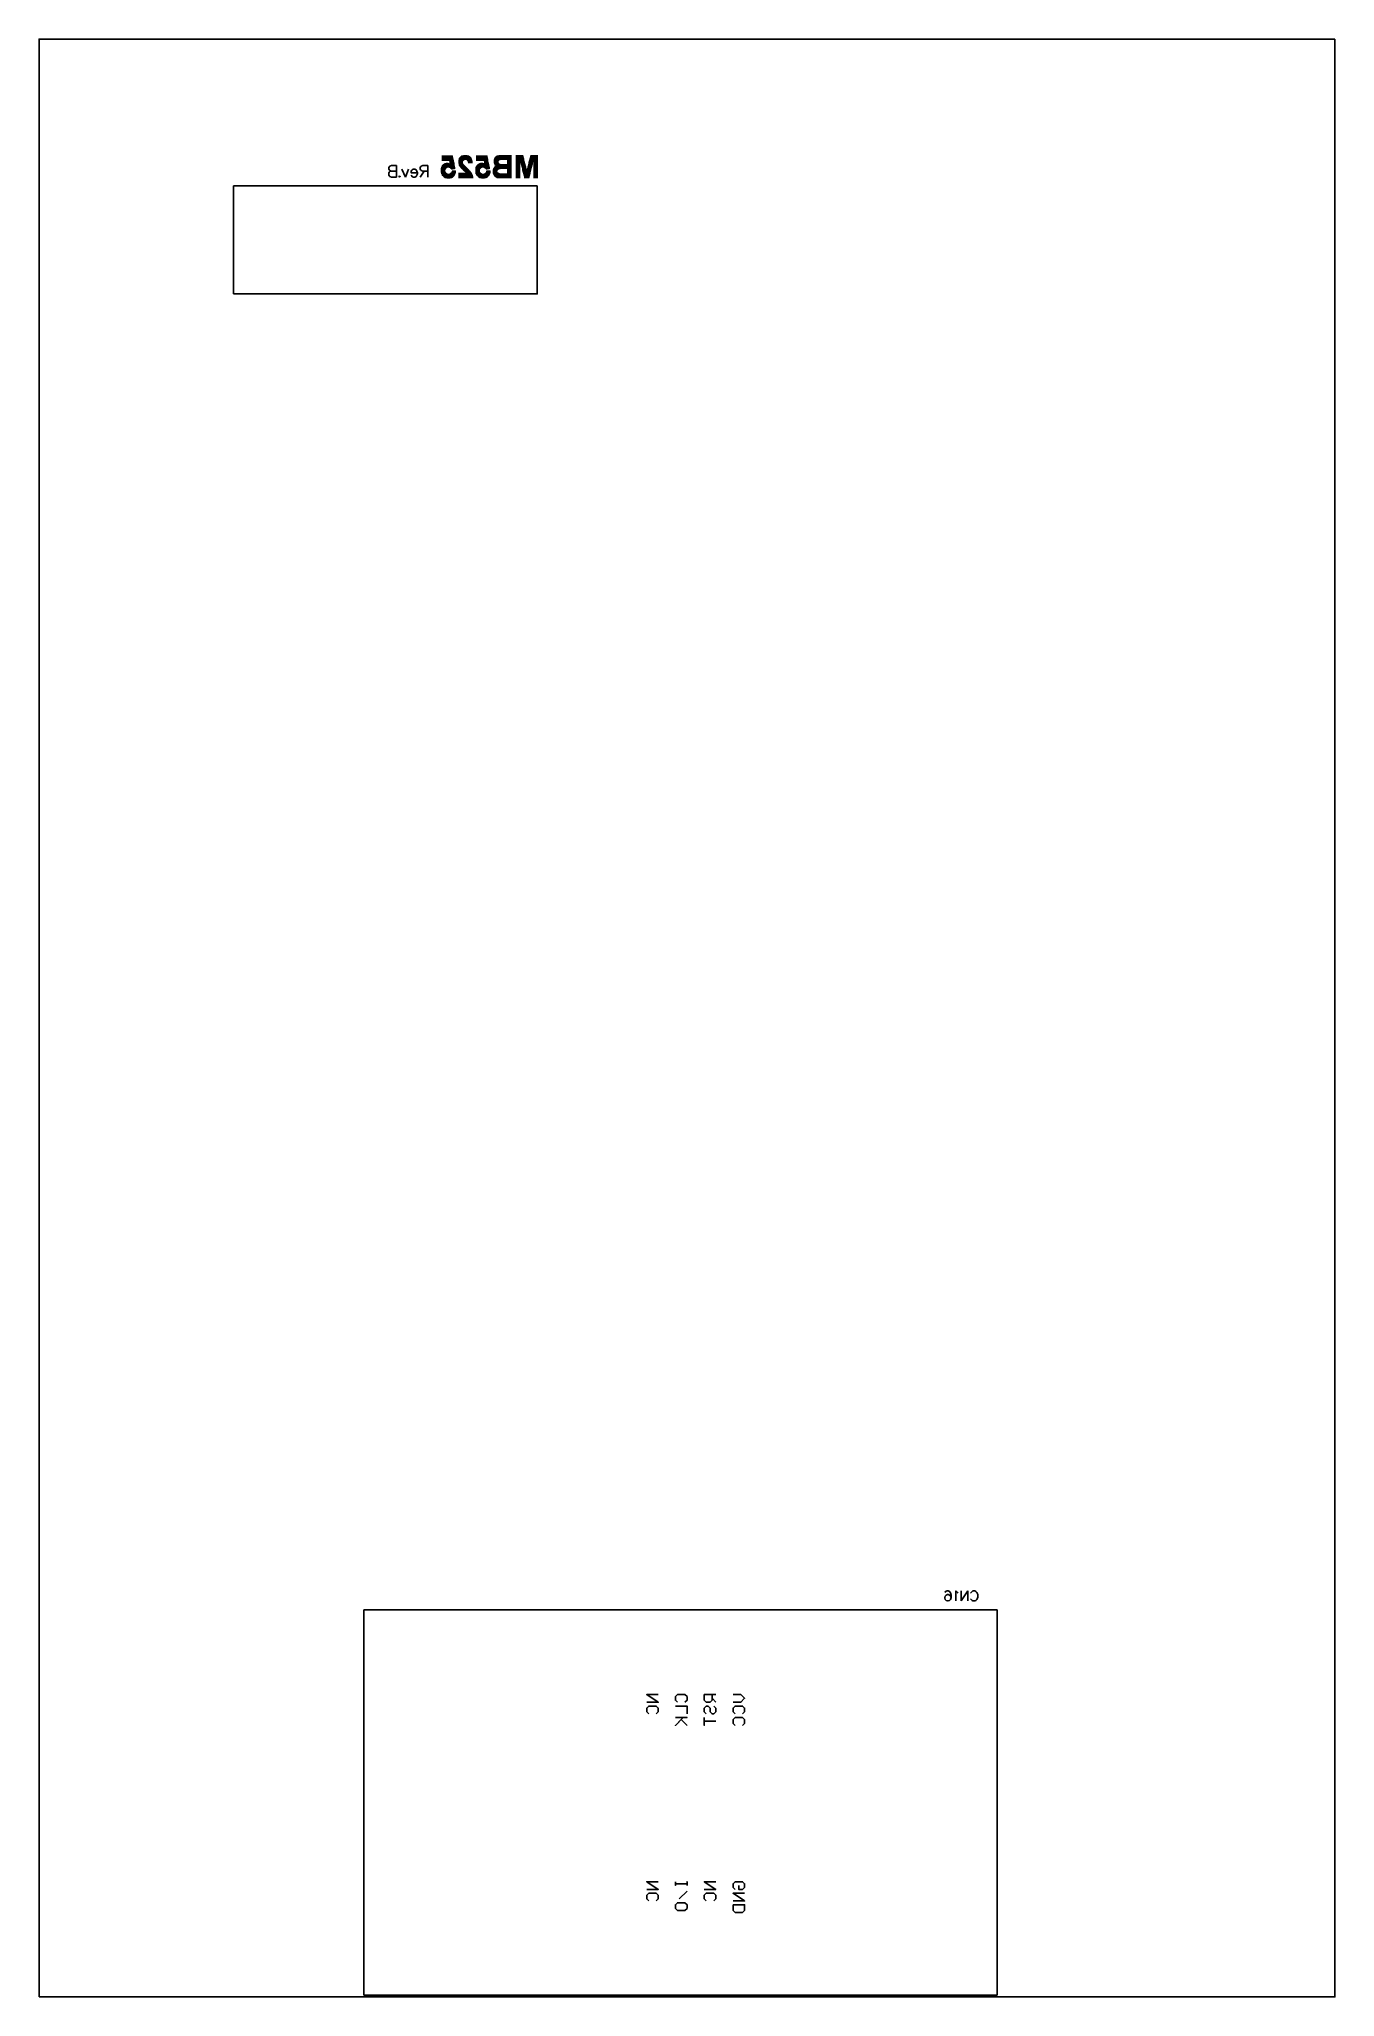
# Model space of a CAD drawing. Extents: x 38.15 to 42.65, y 50.2 to 57.
import ezdxf

# ---------------------------------------------------------------- set-up
doc = ezdxf.new("R2010")
doc.units = 0
doc.layers.add('gbo', color=2, linetype='CONTINUOUS')
doc.layers.add('gm1', color=3, linetype='CONTINUOUS')

msp = doc.modelspace()

# ---------------------------------------------------------------- linework, layer by layer
at = {"layer": 'gbo', "color": 2}
for points in [[(38.15, 50.2), (38.15, 57), (42.65, 57)], [(38.15, 50.2), (42.65, 50.2), (42.65, 57)], [(39.548, 56.594), (39.586, 56.594)], [(39.548, 56.593), (39.586, 56.593)], [(39.548, 56.592), (39.587, 56.592)], [(39.548, 56.591), (39.587, 56.591)], [(39.548, 56.59), (39.587, 56.59)], [(39.548, 56.589), (39.587, 56.589)], [(39.548, 56.588), (39.587, 56.588)], [(39.548, 56.587), (39.588, 56.587)], [(39.548, 56.586), (39.588, 56.586)], [(39.548, 56.585), (39.588, 56.585)], [(39.548, 56.584), (39.588, 56.584)], [(39.548, 56.583), (39.588, 56.583)], [(39.548, 56.582), (39.589, 56.582)], [(39.548, 56.581), (39.589, 56.581)], [(39.548, 56.58), (39.589, 56.58)], [(39.574, 56.579), (39.589, 56.579)], [(39.574, 56.578), (39.589, 56.578)], [(39.575, 56.577), (39.59, 56.577)], [(39.575, 56.576), (39.59, 56.576)], [(39.606, 56.579), (39.623, 56.579)], [(39.606, 56.578), (39.622, 56.578)], [(39.606, 56.577), (39.622, 56.577)], [(39.606, 56.576), (39.621, 56.576)], [(39.607, 56.582), (39.627, 56.582)], [(39.607, 56.581), (39.625, 56.581)], [(39.607, 56.58), (39.624, 56.58)], [(39.608, 56.584), (39.652, 56.584)], [(39.608, 56.583), (39.652, 56.583)], [(39.609, 56.586), (39.651, 56.586)], [(39.609, 56.585), (39.651, 56.585)], [(39.61, 56.587), (39.65, 56.587)], [(39.611, 56.588), (39.649, 56.588)], [(39.612, 56.589), (39.648, 56.589)], [(39.613, 56.59), (39.647, 56.59)], [(39.614, 56.591), (39.646, 56.591)], [(39.616, 56.592), (39.644, 56.592)], [(39.617, 56.593), (39.642, 56.593)], [(39.62, 56.594), (39.64, 56.594)], [(39.624, 56.595), (39.636, 56.595)], [(39.634, 56.582), (39.653, 56.582)], [(39.636, 56.581), (39.653, 56.581)], [(39.637, 56.58), (39.653, 56.58)], [(39.638, 56.579), (39.654, 56.579)], [(39.638, 56.578), (39.654, 56.578)], [(39.639, 56.577), (39.654, 56.577)], [(39.639, 56.576), (39.654, 56.576)], [(39.668, 56.594), (39.706, 56.594)], [(39.668, 56.593), (39.706, 56.593)], [(39.668, 56.592), (39.707, 56.592)], [(39.668, 56.591), (39.707, 56.591)], [(39.668, 56.59), (39.707, 56.59)], [(39.668, 56.589), (39.707, 56.589)], [(39.668, 56.588), (39.707, 56.588)], [(39.668, 56.587), (39.708, 56.587)], [(39.668, 56.586), (39.708, 56.586)], [(39.668, 56.585), (39.708, 56.585)], [(39.668, 56.584), (39.708, 56.584)], [(39.668, 56.583), (39.708, 56.583)], [(39.668, 56.582), (39.709, 56.582)], [(39.668, 56.581), (39.709, 56.581)], [(39.668, 56.58), (39.709, 56.58)], [(39.694, 56.579), (39.709, 56.579)], [(39.694, 56.578), (39.709, 56.578)], [(39.695, 56.577), (39.71, 56.577)], [(39.695, 56.576), (39.71, 56.576)], [(39.729, 56.58), (39.747, 56.58)], [(39.729, 56.579), (39.746, 56.579)], [(39.729, 56.578), (39.745, 56.578)], [(39.729, 56.577), (39.745, 56.577)], [(39.729, 56.576), (39.744, 56.576)], [(39.73, 56.583), (39.79, 56.583)], [(39.73, 56.582), (39.751, 56.582)], [(39.73, 56.581), (39.748, 56.581)], [(39.731, 56.585), (39.79, 56.585)], [(39.731, 56.584), (39.79, 56.584)], [(39.732, 56.586), (39.79, 56.586)], [(39.733, 56.588), (39.79, 56.588)], [(39.733, 56.587), (39.79, 56.587)], [(39.734, 56.589), (39.79, 56.589)], [(39.735, 56.59), (39.79, 56.59)], [(39.737, 56.591), (39.79, 56.591)], [(39.738, 56.592), (39.79, 56.592)], [(39.74, 56.593), (39.79, 56.593)], [(39.742, 56.594), (39.79, 56.594)], [(39.747, 56.595), (39.79, 56.595)], [(39.775, 56.582), (39.79, 56.582)], [(39.775, 56.581), (39.79, 56.581)], [(39.775, 56.58), (39.79, 56.58)], [(39.775, 56.579), (39.79, 56.579)], [(39.775, 56.578), (39.79, 56.578)], [(39.775, 56.577), (39.79, 56.577)], [(39.775, 56.576), (39.79, 56.576)], [(39.805, 56.595), (39.831, 56.595)], [(39.805, 56.594), (39.831, 56.594)], [(39.805, 56.593), (39.831, 56.593)], [(39.805, 56.592), (39.831, 56.592)], [(39.805, 56.591), (39.832, 56.591)], [(39.805, 56.59), (39.832, 56.59)], [(39.805, 56.589), (39.832, 56.589)], [(39.805, 56.588), (39.832, 56.588)], [(39.805, 56.587), (39.833, 56.587)], [(39.805, 56.586), (39.833, 56.586)], [(39.805, 56.585), (39.833, 56.585)], [(39.805, 56.584), (39.833, 56.584)], [(39.805, 56.583), (39.834, 56.583)], [(39.805, 56.582), (39.834, 56.582)], [(39.805, 56.581), (39.834, 56.581)], [(39.805, 56.58), (39.834, 56.58)], [(39.805, 56.579), (39.82, 56.579)], [(39.805, 56.578), (39.82, 56.578)], [(39.805, 56.577), (39.82, 56.577)], [(39.805, 56.576), (39.82, 56.576)], [(39.821, 56.579), (39.835, 56.579)], [(39.821, 56.578), (39.835, 56.578)], [(39.821, 56.577), (39.835, 56.577)], [(39.821, 56.576), (39.835, 56.576)], [(39.852, 56.579), (39.866, 56.579)], [(39.852, 56.578), (39.866, 56.578)], [(39.852, 56.577), (39.866, 56.577)], [(39.852, 56.576), (39.866, 56.576)], [(39.853, 56.583), (39.882, 56.583)], [(39.853, 56.582), (39.882, 56.582)], [(39.853, 56.581), (39.882, 56.581)], [(39.853, 56.58), (39.882, 56.58)], [(39.854, 56.587), (39.882, 56.587)], [(39.854, 56.586), (39.882, 56.586)], [(39.854, 56.585), (39.882, 56.585)], [(39.854, 56.584), (39.882, 56.584)], [(39.855, 56.591), (39.882, 56.591)], [(39.855, 56.59), (39.882, 56.59)], [(39.855, 56.589), (39.882, 56.589)], [(39.855, 56.588), (39.882, 56.588)], [(39.856, 56.595), (39.882, 56.595)], [(39.856, 56.594), (39.882, 56.594)], [(39.856, 56.593), (39.882, 56.593)], [(39.856, 56.592), (39.882, 56.592)], [(39.867, 56.579), (39.882, 56.579)], [(39.867, 56.578), (39.882, 56.578)], [(39.867, 56.577), (39.882, 56.577)], [(39.867, 56.576), (39.882, 56.576)], [(39.391, 56.561), (39.374, 56.561), (39.368, 56.559), (39.366, 56.557), (39.364, 56.553), (39.364, 56.55), (39.366, 56.546), (39.368, 56.544), (39.374, 56.542)], [(39.391, 56.542), (39.374, 56.542), (39.368, 56.54), (39.366, 56.538), (39.364, 56.534), (39.364, 56.529), (39.366, 56.525), (39.368, 56.523), (39.374, 56.521), (39.391, 56.521)], [(39.391, 56.561), (39.391, 56.521)], [(39.402, 56.525), (39.404, 56.523), (39.402, 56.521), (39.4, 56.523), (39.402, 56.525)], [(39.41, 56.548), (39.422, 56.521)], [(39.433, 56.548), (39.422, 56.521)], [(39.464, 56.536), (39.442, 56.536), (39.442, 56.54), (39.443, 56.544), (39.445, 56.546), (39.449, 56.548), (39.455, 56.548), (39.459, 56.546), (39.462, 56.542), (39.464, 56.536), (39.464, 56.532), (39.462, 56.527), (39.459, 56.523), (39.455, 56.521), (39.449, 56.521), (39.445, 56.523), (39.442, 56.527)], [(39.5, 56.561), (39.483, 56.561), (39.477, 56.559), (39.475, 56.557), (39.473, 56.553), (39.473, 56.55), (39.475, 56.546), (39.477, 56.544), (39.483, 56.542), (39.5, 56.542)], [(39.487, 56.542), (39.473, 56.521)], [(39.5, 56.561), (39.5, 56.521)], [(39.545, 56.549), (39.561, 56.549)], [(39.545, 56.548), (39.561, 56.548)], [(39.545, 56.547), (39.56, 56.547)], [(39.545, 56.546), (39.56, 56.546)], [(39.545, 56.545), (39.56, 56.545)], [(39.545, 56.544), (39.56, 56.544)], [(39.545, 56.543), (39.56, 56.543)], [(39.545, 56.542), (39.56, 56.542)], [(39.545, 56.541), (39.56, 56.541)], [(39.545, 56.54), (39.56, 56.54)], [(39.545, 56.539), (39.56, 56.539)], [(39.546, 56.553), (39.564, 56.553)], [(39.546, 56.552), (39.563, 56.552)], [(39.546, 56.551), (39.562, 56.551)], [(39.546, 56.55), (39.561, 56.55)], [(39.546, 56.538), (39.561, 56.538)], [(39.546, 56.537), (39.561, 56.537)], [(39.546, 56.536), (39.562, 56.536)], [(39.546, 56.535), (39.562, 56.535)], [(39.547, 56.555), (39.567, 56.555)], [(39.547, 56.554), (39.565, 56.554)], [(39.547, 56.534), (39.563, 56.534)], [(39.547, 56.533), (39.564, 56.533)], [(39.548, 56.557), (39.594, 56.557)], [(39.548, 56.556), (39.594, 56.556)], [(39.548, 56.532), (39.566, 56.532)], [(39.548, 56.531), (39.568, 56.531)], [(39.549, 56.559), (39.593, 56.559)], [(39.549, 56.558), (39.594, 56.558)], [(39.549, 56.53), (39.594, 56.53)], [(39.549, 56.529), (39.593, 56.529)], [(39.55, 56.56), (39.593, 56.56)], [(39.55, 56.528), (39.593, 56.528)], [(39.551, 56.561), (39.593, 56.561)], [(39.551, 56.527), (39.592, 56.527)], [(39.552, 56.562), (39.593, 56.562)], [(39.552, 56.526), (39.591, 56.526)], [(39.553, 56.563), (39.593, 56.563)], [(39.553, 56.525), (39.59, 56.525)], [(39.554, 56.564), (39.592, 56.564)], [(39.554, 56.524), (39.589, 56.524)], [(39.555, 56.523), (39.588, 56.523)], [(39.556, 56.565), (39.592, 56.565)], [(39.556, 56.522), (39.587, 56.522)], [(39.557, 56.566), (39.576, 56.566)], [(39.558, 56.521), (39.585, 56.521)], [(39.559, 56.567), (39.574, 56.567)], [(39.559, 56.52), (39.583, 56.52)], [(39.562, 56.519), (39.581, 56.519)], [(39.563, 56.568), (39.571, 56.568)], [(39.566, 56.518), (39.577, 56.518)], [(39.574, 56.555), (39.594, 56.555)], [(39.575, 56.575), (39.59, 56.575)], [(39.575, 56.574), (39.59, 56.574)], [(39.575, 56.573), (39.59, 56.573)], [(39.575, 56.531), (39.594, 56.531)], [(39.576, 56.572), (39.591, 56.572)], [(39.576, 56.571), (39.591, 56.571)], [(39.576, 56.57), (39.591, 56.57)], [(39.576, 56.569), (39.591, 56.569)], [(39.577, 56.568), (39.592, 56.568)], [(39.577, 56.567), (39.592, 56.567)], [(39.577, 56.566), (39.592, 56.566)], [(39.577, 56.554), (39.594, 56.554)], [(39.578, 56.553), (39.595, 56.553)], [(39.578, 56.532), (39.595, 56.532)], [(39.579, 56.533), (39.595, 56.533)], [(39.58, 56.552), (39.595, 56.552)], [(39.58, 56.534), (39.595, 56.534)], [(39.581, 56.551), (39.593, 56.551)], [(39.581, 56.535), (39.596, 56.535)], [(39.582, 56.55), (39.586, 56.55)], [(39.582, 56.537), (39.596, 56.537)], [(39.582, 56.536), (39.596, 56.536)], [(39.583, 56.539), (39.597, 56.539)], [(39.583, 56.538), (39.597, 56.538)], [(39.584, 56.542), (39.588, 56.542)], [(39.584, 56.541), (39.596, 56.541)], [(39.584, 56.54), (39.597, 56.54)], [(39.606, 56.575), (39.621, 56.575)], [(39.606, 56.574), (39.621, 56.574)], [(39.606, 56.573), (39.621, 56.573)], [(39.606, 56.572), (39.621, 56.572)], [(39.606, 56.571), (39.621, 56.571)], [(39.606, 56.57), (39.621, 56.57)], [(39.606, 56.533), (39.652, 56.533)], [(39.606, 56.532), (39.653, 56.532)], [(39.606, 56.531), (39.653, 56.531)], [(39.606, 56.53), (39.654, 56.53)], [(39.606, 56.529), (39.654, 56.529)], [(39.606, 56.528), (39.655, 56.528)], [(39.606, 56.527), (39.655, 56.527)], [(39.606, 56.526), (39.655, 56.526)], [(39.606, 56.525), (39.656, 56.525)], [(39.606, 56.524), (39.656, 56.524)], [(39.606, 56.523), (39.656, 56.523)], [(39.606, 56.522), (39.656, 56.522)], [(39.606, 56.521), (39.657, 56.521)], [(39.606, 56.52), (39.657, 56.52)], [(39.606, 56.519), (39.657, 56.519)], [(39.607, 56.569), (39.621, 56.569)], [(39.607, 56.568), (39.622, 56.568)], [(39.607, 56.567), (39.622, 56.567)], [(39.607, 56.566), (39.623, 56.566)], [(39.608, 56.565), (39.623, 56.565)], [(39.608, 56.564), (39.624, 56.564)], [(39.609, 56.563), (39.624, 56.563)], [(39.609, 56.562), (39.625, 56.562)], [(39.61, 56.561), (39.626, 56.561)], [(39.61, 56.56), (39.627, 56.56)], [(39.611, 56.559), (39.628, 56.559)], [(39.612, 56.558), (39.629, 56.558)], [(39.612, 56.557), (39.63, 56.557)], [(39.613, 56.556), (39.631, 56.556)], [(39.614, 56.555), (39.632, 56.555)], [(39.615, 56.554), (39.633, 56.554)], [(39.616, 56.553), (39.634, 56.553)], [(39.617, 56.552), (39.635, 56.552)], [(39.618, 56.551), (39.636, 56.551)], [(39.619, 56.55), (39.637, 56.55)], [(39.62, 56.549), (39.638, 56.549)], [(39.621, 56.548), (39.639, 56.548)], [(39.622, 56.547), (39.64, 56.547)], [(39.623, 56.546), (39.641, 56.546)], [(39.624, 56.545), (39.642, 56.545)], [(39.625, 56.544), (39.643, 56.544)], [(39.626, 56.543), (39.644, 56.543)], [(39.628, 56.542), (39.645, 56.542)], [(39.629, 56.541), (39.646, 56.541)], [(39.63, 56.54), (39.647, 56.54)], [(39.631, 56.539), (39.648, 56.539)], [(39.632, 56.538), (39.648, 56.538)], [(39.633, 56.537), (39.649, 56.537)], [(39.634, 56.536), (39.65, 56.536)], [(39.634, 56.535), (39.651, 56.535)], [(39.635, 56.534), (39.651, 56.534)], [(39.639, 56.575), (39.655, 56.575)], [(39.64, 56.574), (39.655, 56.574)], [(39.64, 56.573), (39.655, 56.573)], [(39.64, 56.572), (39.655, 56.572)], [(39.64, 56.571), (39.645, 56.571)], [(39.665, 56.549), (39.681, 56.549)], [(39.665, 56.548), (39.681, 56.548)], [(39.665, 56.547), (39.68, 56.547)], [(39.665, 56.546), (39.68, 56.546)], [(39.665, 56.545), (39.68, 56.545)], [(39.665, 56.544), (39.68, 56.544)], [(39.665, 56.543), (39.68, 56.543)], [(39.665, 56.542), (39.68, 56.542)], [(39.665, 56.541), (39.68, 56.541)], [(39.665, 56.54), (39.68, 56.54)], [(39.665, 56.539), (39.68, 56.539)], [(39.666, 56.553), (39.684, 56.553)], [(39.666, 56.552), (39.683, 56.552)], [(39.666, 56.551), (39.682, 56.551)], [(39.666, 56.55), (39.681, 56.55)], [(39.666, 56.538), (39.681, 56.538)], [(39.666, 56.537), (39.681, 56.537)], [(39.666, 56.536), (39.682, 56.536)], [(39.666, 56.535), (39.682, 56.535)], [(39.667, 56.555), (39.687, 56.555)], [(39.667, 56.554), (39.685, 56.554)], [(39.667, 56.534), (39.683, 56.534)], [(39.667, 56.533), (39.684, 56.533)], [(39.668, 56.557), (39.714, 56.557)], [(39.668, 56.556), (39.714, 56.556)], [(39.668, 56.532), (39.686, 56.532)], [(39.668, 56.531), (39.688, 56.531)], [(39.669, 56.559), (39.713, 56.559)], [(39.669, 56.558), (39.714, 56.558)], [(39.669, 56.53), (39.714, 56.53)], [(39.669, 56.529), (39.713, 56.529)], [(39.67, 56.56), (39.713, 56.56)], [(39.67, 56.528), (39.713, 56.528)], [(39.671, 56.561), (39.713, 56.561)], [(39.671, 56.527), (39.712, 56.527)], [(39.672, 56.562), (39.713, 56.562)], [(39.672, 56.526), (39.711, 56.526)], [(39.673, 56.563), (39.713, 56.563)], [(39.673, 56.525), (39.71, 56.525)], [(39.674, 56.564), (39.712, 56.564)], [(39.674, 56.524), (39.709, 56.524)], [(39.675, 56.523), (39.708, 56.523)], [(39.676, 56.565), (39.712, 56.565)], [(39.676, 56.522), (39.707, 56.522)], [(39.677, 56.566), (39.696, 56.566)], [(39.678, 56.521), (39.705, 56.521)], [(39.679, 56.567), (39.694, 56.567)], [(39.679, 56.52), (39.703, 56.52)], [(39.682, 56.519), (39.701, 56.519)], [(39.683, 56.568), (39.691, 56.568)], [(39.686, 56.518), (39.697, 56.518)], [(39.694, 56.555), (39.714, 56.555)], [(39.695, 56.575), (39.71, 56.575)], [(39.695, 56.574), (39.71, 56.574)], [(39.695, 56.573), (39.71, 56.573)], [(39.695, 56.531), (39.714, 56.531)], [(39.696, 56.572), (39.711, 56.572)], [(39.696, 56.571), (39.711, 56.571)], [(39.696, 56.57), (39.711, 56.57)], [(39.696, 56.569), (39.711, 56.569)], [(39.697, 56.568), (39.712, 56.568)], [(39.697, 56.567), (39.712, 56.567)], [(39.697, 56.566), (39.712, 56.566)], [(39.697, 56.554), (39.714, 56.554)], [(39.698, 56.553), (39.715, 56.553)], [(39.698, 56.532), (39.715, 56.532)], [(39.699, 56.533), (39.715, 56.533)], [(39.7, 56.552), (39.715, 56.552)], [(39.7, 56.534), (39.715, 56.534)], [(39.701, 56.551), (39.713, 56.551)], [(39.701, 56.535), (39.716, 56.535)], [(39.702, 56.55), (39.706, 56.55)], [(39.702, 56.537), (39.716, 56.537)], [(39.702, 56.536), (39.716, 56.536)], [(39.703, 56.539), (39.717, 56.539)], [(39.703, 56.538), (39.717, 56.538)], [(39.704, 56.542), (39.708, 56.542)], [(39.704, 56.541), (39.716, 56.541)], [(39.704, 56.54), (39.717, 56.54)], [(39.726, 56.545), (39.742, 56.545)], [(39.726, 56.544), (39.741, 56.544)], [(39.726, 56.543), (39.741, 56.543)], [(39.726, 56.542), (39.741, 56.542)], [(39.726, 56.541), (39.741, 56.541)], [(39.726, 56.54), (39.741, 56.54)], [(39.726, 56.539), (39.741, 56.539)], [(39.726, 56.538), (39.741, 56.538)], [(39.726, 56.537), (39.742, 56.537)], [(39.726, 56.536), (39.742, 56.536)], [(39.727, 56.548), (39.744, 56.548)], [(39.727, 56.547), (39.743, 56.547)], [(39.727, 56.546), (39.742, 56.546)], [(39.727, 56.535), (39.743, 56.535)], [(39.727, 56.534), (39.744, 56.534)], [(39.727, 56.533), (39.746, 56.533)], [(39.728, 56.55), (39.747, 56.55)], [(39.728, 56.549), (39.745, 56.549)], [(39.728, 56.532), (39.749, 56.532)], [(39.728, 56.531), (39.79, 56.531)], [(39.729, 56.575), (39.744, 56.575)], [(39.729, 56.574), (39.744, 56.574)], [(39.729, 56.573), (39.744, 56.573)], [(39.729, 56.572), (39.744, 56.572)], [(39.729, 56.552), (39.79, 56.552)], [(39.729, 56.551), (39.751, 56.551)], [(39.729, 56.53), (39.79, 56.53)], [(39.729, 56.529), (39.79, 56.529)], [(39.73, 56.571), (39.744, 56.571)], [(39.73, 56.57), (39.745, 56.57)], [(39.73, 56.569), (39.745, 56.569)], [(39.73, 56.553), (39.79, 56.553)], [(39.73, 56.528), (39.79, 56.528)], [(39.731, 56.568), (39.746, 56.568)], [(39.731, 56.567), (39.747, 56.567)], [(39.731, 56.554), (39.79, 56.554)], [(39.731, 56.527), (39.79, 56.527)], [(39.731, 56.526), (39.79, 56.526)], [(39.732, 56.566), (39.749, 56.566)], [(39.732, 56.565), (39.751, 56.565)], [(39.732, 56.555), (39.79, 56.555)], [(39.732, 56.525), (39.79, 56.525)], [(39.733, 56.564), (39.79, 56.564)], [(39.733, 56.556), (39.79, 56.556)], [(39.733, 56.524), (39.79, 56.524)], [(39.734, 56.563), (39.79, 56.563)], [(39.735, 56.562), (39.79, 56.562)], [(39.735, 56.557), (39.79, 56.557)], [(39.735, 56.523), (39.79, 56.523)], [(39.736, 56.561), (39.79, 56.561)], [(39.736, 56.522), (39.79, 56.522)], [(39.737, 56.558), (39.79, 56.558)], [(39.738, 56.56), (39.79, 56.56)], [(39.738, 56.521), (39.79, 56.521)], [(39.739, 56.559), (39.79, 56.559)], [(39.74, 56.52), (39.79, 56.52)], [(39.746, 56.519), (39.79, 56.519)], [(39.775, 56.575), (39.79, 56.575)], [(39.775, 56.574), (39.79, 56.574)], [(39.775, 56.573), (39.79, 56.573)], [(39.775, 56.572), (39.79, 56.572)], [(39.775, 56.571), (39.79, 56.571)], [(39.775, 56.57), (39.79, 56.57)], [(39.775, 56.569), (39.79, 56.569)], [(39.775, 56.568), (39.79, 56.568)], [(39.775, 56.567), (39.79, 56.567)], [(39.775, 56.566), (39.79, 56.566)], [(39.775, 56.565), (39.79, 56.565)], [(39.775, 56.551), (39.79, 56.551)], [(39.775, 56.55), (39.79, 56.55)], [(39.775, 56.549), (39.79, 56.549)], [(39.775, 56.548), (39.79, 56.548)], [(39.775, 56.547), (39.79, 56.547)], [(39.775, 56.546), (39.79, 56.546)], [(39.775, 56.545), (39.79, 56.545)], [(39.775, 56.544), (39.79, 56.544)], [(39.775, 56.543), (39.79, 56.543)], [(39.775, 56.542), (39.79, 56.542)], [(39.775, 56.541), (39.79, 56.541)], [(39.775, 56.54), (39.79, 56.54)], [(39.775, 56.539), (39.79, 56.539)], [(39.775, 56.538), (39.79, 56.538)], [(39.775, 56.537), (39.79, 56.537)], [(39.775, 56.536), (39.79, 56.536)], [(39.775, 56.535), (39.79, 56.535)], [(39.775, 56.534), (39.79, 56.534)], [(39.775, 56.533), (39.79, 56.533)], [(39.775, 56.532), (39.79, 56.532)], [(39.805, 56.575), (39.82, 56.575)], [(39.805, 56.574), (39.82, 56.574)], [(39.805, 56.573), (39.82, 56.573)], [(39.805, 56.572), (39.82, 56.572)], [(39.805, 56.571), (39.82, 56.571)], [(39.805, 56.57), (39.82, 56.57)], [(39.805, 56.569), (39.82, 56.569)], [(39.805, 56.568), (39.82, 56.568)], [(39.805, 56.567), (39.82, 56.567)], [(39.805, 56.566), (39.82, 56.566)], [(39.805, 56.565), (39.82, 56.565)], [(39.805, 56.564), (39.82, 56.564)], [(39.805, 56.563), (39.82, 56.563)], [(39.805, 56.562), (39.82, 56.562)], [(39.805, 56.561), (39.82, 56.561)], [(39.805, 56.56), (39.82, 56.56)], [(39.805, 56.559), (39.82, 56.559)], [(39.805, 56.558), (39.82, 56.558)], [(39.805, 56.557), (39.82, 56.557)], [(39.805, 56.556), (39.82, 56.556)], [(39.805, 56.555), (39.82, 56.555)], [(39.805, 56.554), (39.82, 56.554)], [(39.805, 56.553), (39.82, 56.553)], [(39.805, 56.552), (39.82, 56.552)], [(39.805, 56.551), (39.82, 56.551)], [(39.805, 56.55), (39.82, 56.55)], [(39.805, 56.549), (39.82, 56.549)], [(39.805, 56.548), (39.82, 56.548)], [(39.805, 56.547), (39.82, 56.547)], [(39.805, 56.546), (39.82, 56.546)], [(39.805, 56.545), (39.82, 56.545)], [(39.805, 56.544), (39.82, 56.544)], [(39.805, 56.543), (39.82, 56.543)], [(39.805, 56.542), (39.82, 56.542)], [(39.805, 56.541), (39.82, 56.541)], [(39.805, 56.54), (39.82, 56.54)], [(39.805, 56.539), (39.82, 56.539)], [(39.805, 56.538), (39.82, 56.538)], [(39.805, 56.537), (39.82, 56.537)], [(39.805, 56.536), (39.82, 56.536)], [(39.805, 56.535), (39.82, 56.535)], [(39.805, 56.534), (39.82, 56.534)], [(39.805, 56.533), (39.82, 56.533)], [(39.805, 56.532), (39.82, 56.532)], [(39.805, 56.531), (39.82, 56.531)], [(39.805, 56.53), (39.82, 56.53)], [(39.805, 56.529), (39.82, 56.529)], [(39.805, 56.528), (39.82, 56.528)], [(39.805, 56.527), (39.82, 56.527)], [(39.805, 56.526), (39.82, 56.526)], [(39.805, 56.525), (39.82, 56.525)], [(39.805, 56.524), (39.82, 56.524)], [(39.805, 56.523), (39.82, 56.523)], [(39.805, 56.522), (39.82, 56.522)], [(39.805, 56.521), (39.82, 56.521)], [(39.805, 56.52), (39.82, 56.52)], [(39.805, 56.519), (39.82, 56.519)], [(39.821, 56.575), (39.836, 56.575)], [(39.822, 56.574), (39.836, 56.574)], [(39.822, 56.573), (39.836, 56.573)], [(39.822, 56.572), (39.836, 56.572)], [(39.822, 56.571), (39.837, 56.571)], [(39.823, 56.57), (39.837, 56.57)], [(39.823, 56.569), (39.837, 56.569)], [(39.823, 56.568), (39.837, 56.568)], [(39.823, 56.567), (39.838, 56.567)], [(39.824, 56.566), (39.838, 56.566)], [(39.824, 56.565), (39.838, 56.565)], [(39.824, 56.564), (39.838, 56.564)], [(39.824, 56.563), (39.839, 56.563)], [(39.825, 56.562), (39.839, 56.562)], [(39.825, 56.561), (39.839, 56.561)], [(39.825, 56.56), (39.839, 56.56)], [(39.825, 56.559), (39.84, 56.559)], [(39.826, 56.558), (39.84, 56.558)], [(39.826, 56.557), (39.84, 56.557)], [(39.826, 56.556), (39.84, 56.556)], [(39.826, 56.555), (39.841, 56.555)], [(39.827, 56.554), (39.841, 56.554)], [(39.827, 56.553), (39.841, 56.553)], [(39.827, 56.552), (39.841, 56.552)], [(39.827, 56.551), (39.841, 56.551)], [(39.828, 56.55), (39.842, 56.55)], [(39.828, 56.549), (39.842, 56.549)], [(39.828, 56.548), (39.842, 56.548)], [(39.828, 56.547), (39.842, 56.547)], [(39.828, 56.546), (39.843, 56.546)], [(39.829, 56.545), (39.843, 56.545)], [(39.829, 56.544), (39.843, 56.544)], [(39.829, 56.543), (39.843, 56.543)], [(39.829, 56.542), (39.858, 56.542)], [(39.83, 56.541), (39.857, 56.541)], [(39.83, 56.54), (39.857, 56.54)], [(39.83, 56.539), (39.857, 56.539)], [(39.83, 56.538), (39.857, 56.538)], [(39.831, 56.537), (39.856, 56.537)], [(39.831, 56.536), (39.856, 56.536)], [(39.831, 56.535), (39.856, 56.535)], [(39.831, 56.534), (39.856, 56.534)], [(39.832, 56.533), (39.855, 56.533)], [(39.832, 56.532), (39.855, 56.532)], [(39.832, 56.531), (39.855, 56.531)], [(39.832, 56.53), (39.855, 56.53)], [(39.833, 56.529), (39.854, 56.529)], [(39.833, 56.528), (39.854, 56.528)], [(39.833, 56.527), (39.854, 56.527)], [(39.833, 56.526), (39.854, 56.526)], [(39.834, 56.525), (39.853, 56.525)], [(39.834, 56.524), (39.853, 56.524)], [(39.834, 56.523), (39.853, 56.523)], [(39.834, 56.522), (39.853, 56.522)], [(39.835, 56.521), (39.852, 56.521)], [(39.835, 56.52), (39.852, 56.52)], [(39.835, 56.519), (39.852, 56.519)], [(39.844, 56.546), (39.859, 56.546)], [(39.844, 56.545), (39.858, 56.545)], [(39.844, 56.544), (39.858, 56.544)], [(39.844, 56.543), (39.858, 56.543)], [(39.845, 56.55), (39.859, 56.55)], [(39.845, 56.549), (39.859, 56.549)], [(39.845, 56.548), (39.859, 56.548)], [(39.845, 56.547), (39.859, 56.547)], [(39.846, 56.555), (39.861, 56.555)], [(39.846, 56.554), (39.86, 56.554)], [(39.846, 56.553), (39.86, 56.553)], [(39.846, 56.552), (39.86, 56.552)], [(39.846, 56.551), (39.86, 56.551)], [(39.847, 56.559), (39.862, 56.559)], [(39.847, 56.558), (39.861, 56.558)], [(39.847, 56.557), (39.861, 56.557)], [(39.847, 56.556), (39.861, 56.556)], [(39.848, 56.563), (39.863, 56.563)], [(39.848, 56.562), (39.862, 56.562)], [(39.848, 56.561), (39.862, 56.561)], [(39.848, 56.56), (39.862, 56.56)], [(39.849, 56.567), (39.864, 56.567)], [(39.849, 56.566), (39.863, 56.566)], [(39.849, 56.565), (39.863, 56.565)], [(39.849, 56.564), (39.863, 56.564)], [(39.85, 56.571), (39.865, 56.571)], [(39.85, 56.57), (39.864, 56.57)], [(39.85, 56.569), (39.864, 56.569)], [(39.85, 56.568), (39.864, 56.568)], [(39.851, 56.575), (39.866, 56.575)], [(39.851, 56.574), (39.865, 56.574)], [(39.851, 56.573), (39.865, 56.573)], [(39.851, 56.572), (39.865, 56.572)], [(39.867, 56.575), (39.882, 56.575)], [(39.867, 56.574), (39.882, 56.574)], [(39.867, 56.573), (39.882, 56.573)], [(39.867, 56.572), (39.882, 56.572)], [(39.867, 56.571), (39.882, 56.571)], [(39.867, 56.57), (39.882, 56.57)], [(39.867, 56.569), (39.882, 56.569)], [(39.867, 56.568), (39.882, 56.568)], [(39.867, 56.567), (39.882, 56.567)], [(39.867, 56.566), (39.882, 56.566)], [(39.867, 56.565), (39.882, 56.565)], [(39.867, 56.564), (39.882, 56.564)], [(39.867, 56.563), (39.882, 56.563)], [(39.867, 56.562), (39.882, 56.562)], [(39.867, 56.561), (39.882, 56.561)], [(39.867, 56.56), (39.882, 56.56)], [(39.867, 56.559), (39.882, 56.559)], [(39.867, 56.558), (39.882, 56.558)], [(39.867, 56.557), (39.882, 56.557)], [(39.867, 56.556), (39.882, 56.556)], [(39.867, 56.555), (39.882, 56.555)], [(39.867, 56.554), (39.882, 56.554)], [(39.867, 56.553), (39.882, 56.553)], [(39.867, 56.552), (39.882, 56.552)], [(39.867, 56.551), (39.882, 56.551)], [(39.867, 56.55), (39.882, 56.55)], [(39.867, 56.549), (39.882, 56.549)], [(39.867, 56.548), (39.882, 56.548)], [(39.867, 56.547), (39.882, 56.547)], [(39.867, 56.546), (39.882, 56.546)], [(39.867, 56.545), (39.882, 56.545)], [(39.867, 56.544), (39.882, 56.544)], [(39.867, 56.543), (39.882, 56.543)], [(39.867, 56.542), (39.882, 56.542)], [(39.867, 56.541), (39.882, 56.541)], [(39.867, 56.54), (39.882, 56.54)], [(39.867, 56.539), (39.882, 56.539)], [(39.867, 56.538), (39.882, 56.538)], [(39.867, 56.537), (39.882, 56.537)], [(39.867, 56.536), (39.882, 56.536)], [(39.867, 56.535), (39.882, 56.535)], [(39.867, 56.534), (39.882, 56.534)], [(39.867, 56.533), (39.882, 56.533)], [(39.867, 56.532), (39.882, 56.532)], [(39.867, 56.531), (39.882, 56.531)], [(39.867, 56.53), (39.882, 56.53)], [(39.867, 56.529), (39.882, 56.529)], [(39.867, 56.528), (39.882, 56.528)], [(39.867, 56.527), (39.882, 56.527)], [(39.867, 56.526), (39.882, 56.526)], [(39.867, 56.525), (39.882, 56.525)], [(39.867, 56.524), (39.882, 56.524)], [(39.867, 56.523), (39.882, 56.523)], [(39.867, 56.522), (39.882, 56.522)], [(39.867, 56.521), (39.882, 56.521)], [(39.867, 56.52), (39.882, 56.52)], [(39.867, 56.519), (39.882, 56.519)], [(38.825, 56.49), (39.88, 56.49)], [(38.825, 56.115), (39.88, 56.115), (39.88, 56.49)], [(38.825, 56.115), (38.825, 56.49)], [(39.278, 50.206), (39.278, 51.544)], [(39.278, 51.544), (41.477, 51.544)], [(41.297, 51.605), (41.298, 51.608), (41.303, 51.61), (41.307, 51.61), (41.312, 51.608), (41.315, 51.603), (41.317, 51.595), (41.317, 51.587), (41.315, 51.58), (41.312, 51.577), (41.307, 51.575), (41.305, 51.575), (41.3, 51.577), (41.297, 51.58), (41.295, 51.585), (41.295, 51.587), (41.297, 51.592), (41.3, 51.595), (41.305, 51.597), (41.307, 51.597), (41.312, 51.595), (41.315, 51.592), (41.317, 51.587)], [(41.342, 51.603), (41.339, 51.605), (41.334, 51.61), (41.334, 51.575)], [(41.375, 51.61), (41.352, 51.575)], [(41.352, 51.61), (41.352, 51.575)], [(41.375, 51.61), (41.375, 51.575)], [(41.385, 51.602), (41.387, 51.605), (41.39, 51.608), (41.393, 51.61), (41.4, 51.61), (41.403, 51.608), (41.407, 51.605), (41.408, 51.602), (41.41, 51.597), (41.41, 51.588), (41.408, 51.583), (41.407, 51.58), (41.403, 51.577), (41.4, 51.575), (41.393, 51.575), (41.39, 51.577), (41.387, 51.58), (41.385, 51.583)], [(41.477, 50.206), (41.477, 51.544)], [(40.3, 51.25), (40.26, 51.25), (40.3, 51.223), (40.26, 51.223)], [(40.267, 51.183), (40.26, 51.19), (40.26, 51.203), (40.267, 51.21), (40.293, 51.21), (40.3, 51.203), (40.3, 51.19), (40.293, 51.183)], [(40.367, 51.223), (40.36, 51.23), (40.36, 51.243), (40.367, 51.25), (40.393, 51.25), (40.4, 51.243), (40.4, 51.23), (40.393, 51.223)], [(40.36, 51.21), (40.4, 51.21), (40.4, 51.183)], [(40.5, 51.25), (40.46, 51.25), (40.46, 51.23), (40.467, 51.223), (40.48, 51.223), (40.487, 51.23), (40.487, 51.25)], [(40.467, 51.183), (40.46, 51.19), (40.46, 51.203), (40.467, 51.21), (40.473, 51.21), (40.48, 51.203), (40.48, 51.19), (40.487, 51.183), (40.493, 51.183), (40.5, 51.19), (40.5, 51.203), (40.493, 51.21)], [(40.487, 51.237), (40.5, 51.223)], [(40.56, 51.25), (40.587, 51.25), (40.6, 51.237), (40.587, 51.223), (40.56, 51.223)], [(40.567, 51.183), (40.56, 51.19), (40.56, 51.203), (40.567, 51.21), (40.593, 51.21), (40.6, 51.203), (40.6, 51.19), (40.593, 51.183)], [(40.36, 51.17), (40.4, 51.17), (40.387, 51.17), (40.36, 51.143), (40.38, 51.163), (40.4, 51.143)], [(40.46, 51.17), (40.46, 51.143), (40.46, 51.157), (40.5, 51.157)], [(40.567, 51.143), (40.56, 51.15), (40.56, 51.163), (40.567, 51.17), (40.593, 51.17), (40.6, 51.163), (40.6, 51.15), (40.593, 51.143)], [(40.3, 50.6), (40.26, 50.6), (40.3, 50.573), (40.26, 50.573)], [(40.36, 50.6), (40.36, 50.587), (40.36, 50.593), (40.4, 50.593), (40.4, 50.6), (40.4, 50.587)], [(40.5, 50.6), (40.46, 50.6), (40.5, 50.573), (40.46, 50.573)], [(40.567, 50.573), (40.56, 50.58), (40.56, 50.593), (40.567, 50.6), (40.593, 50.6), (40.6, 50.593), (40.6, 50.58), (40.593, 50.573), (40.58, 50.573), (40.58, 50.587)], [(40.267, 50.533), (40.26, 50.54), (40.26, 50.553), (40.267, 50.56), (40.293, 50.56), (40.3, 50.553), (40.3, 50.54), (40.293, 50.533)], [(40.36, 50.507), (40.36, 50.52), (40.367, 50.527), (40.393, 50.527), (40.4, 50.52), (40.4, 50.507), (40.393, 50.5), (40.367, 50.5), (40.36, 50.507)], [(40.4, 50.567), (40.373, 50.54)], [(40.467, 50.533), (40.46, 50.54), (40.46, 50.553), (40.467, 50.56), (40.493, 50.56), (40.5, 50.553), (40.5, 50.54), (40.493, 50.533)], [(40.6, 50.56), (40.56, 50.56), (40.6, 50.533), (40.56, 50.533)], [(40.56, 50.52), (40.6, 50.52), (40.6, 50.5), (40.593, 50.493), (40.567, 50.493), (40.56, 50.5), (40.56, 50.52)], [(39.278, 50.206), (41.477, 50.206)]]:
    msp.add_lwpolyline(points, dxfattribs=at)
at = {"layer": 'gm1', "color": 3}
for points in [[(38.15, 50.2), (38.15, 57), (42.65, 57)], [(38.15, 50.2), (42.65, 50.2), (42.65, 57)]]:
    msp.add_lwpolyline(points, dxfattribs=at)

doc.saveas('drawing.dxf')
